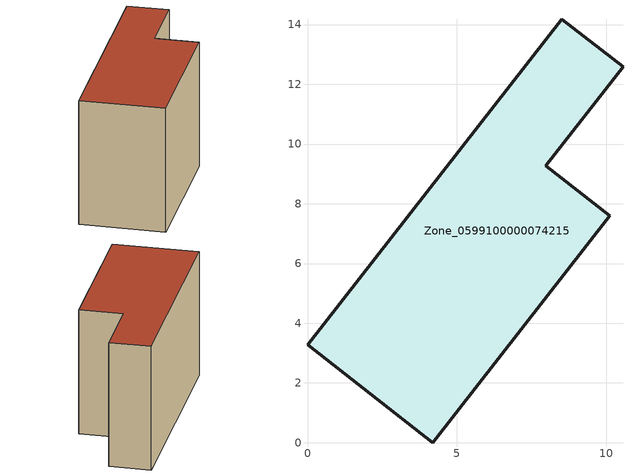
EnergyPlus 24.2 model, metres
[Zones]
Zone_0599100000074215
 floor ground (C_G): 0,3.28 8.52,14.18 10.56,12.58 7.98,9.27 10.12,7.6 4.19,0 z4.04
 wall outside (C_F): 4.19,0 10.12,7.6 7.98,9.27 10.56,12.58 8.52,14.18 0,3.28 4.19,0 z4.04:12.16
 roof outside (C_R): 8.52,14.18 0,3.28 4.19,0 10.12,7.6 7.98,9.27 10.56,12.58 z12.16
[BUILDING]
Pand.0599100000074215: North Axis=0; Terrain=City; Loads Convergence Tolerance Value=0.04; Temperature Convergence Tolerance Value=0.4; Solar Distribution=FullExterior; Maximum Number of Warmup Days=25; Minimum Number of Warmup Days=1
[Site:Location]
Rotterdam.The.Hague.AP_ZH_NLD Design_Conditions: Latitude=51.96; Longitude=4.45; Time Zone=1; Elevation=-4.5
[SITE:GROUNDTEMPERATURE:BUILDINGSURFACE]
18, 18, 18, 18, 18, 18, 18, 18, 18, 18, 18, 18
[MATERIAL] Thermal Absorptance=0.9; Solar Absorptance=0.7; Visible Absorptance=0.7
Name | Roughness | Thickness | Conductivity | Density | Specific Heat
G.TI.1975-1991 | MediumSmooth | 0.15 | 0.288461 | 540 | 1210
F.TI.1975-1991 | Rough | 0.3 | 0.230769 | 1920 | 840
R.TI.1975-1991 | MediumRough | 0.2 | 0.153846 | 1500 | 1000
[CONSTRUCTION]
C_G: G.TI.1975-1991
C_F: F.TI.1975-1991
C_R: R.TI.1975-1991
[ZONE]
Zone_0599100000074215: Type=1; Multiplier=1; Ceiling Height=Autocalculate; Volume=Autocalculate; Floor Area=autocalculate; Part of Total Floor Area=Yes
[ZONEINFILTRATION:DESIGNFLOWRATE]
Infil_Zone_0599100000074215: Zone or ZoneList or Space or SpaceList=Zone_0599100000074215; Schedule=AlwaysOn; Design Flow Rate Calculation Method=Flow/Area; Flow Rate per Floor Area=0.003; Constant Term Coefficient=1; Temperature Term Coefficient=0; Velocity Term Coefficient=0; Velocity Squared Term Coefficient=0
[HVACTEMPLATE:ZONE:IDEALLOADSAIRSYSTEM]
Zone_0599100000074215: Maximum Heating Supply Air Temperature=50; Minimum Cooling Supply Air Temperature=13; Maximum Heating Supply Air Humidity Ratio=0.0156; Minimum Cooling Supply Air Humidity Ratio=0.0077; Heating Limit=NoLimit; Cooling Limit=NoLimit; Dehumidification Control Type=ConstantSensibleHeatRatio; Cooling Sensible Heat Ratio=0.7; Dehumidification Setpoint=60; Humidification Control Type=None; Humidification Setpoint=30; Outdoor Air Method=None; Outdoor Air Flow Rate per Person=0.00944; Outdoor Air Flow Rate per Zone Floor Area=0; Outdoor Air Flow Rate per Zone=0; Demand Controlled Ventilation Type=None; Outdoor Air Economizer Type=NoEconomizer; Heat Recovery Type=None; Sensible Heat Recovery Effectiveness=0.7; Latent Heat Recovery Effectiveness=0.65
[ZONECONTROL:THERMOSTAT]
ThermostatControl_Zone_0599100000074215: Zone or ZoneList=Zone_0599100000074215; Control Type Schedule=DualSetpointControlType; Control 1=Thermostat_Zone_0599100000074215; Temperature Difference Between Cutout And Setpoint=0
[THERMOSTATSETPOINT:DUALSETPOINT]
Thermostat_Zone_0599100000074215: Heating Setpoint Temperature Schedule=HeatingSetpoint_Zone_0599100000074215; Cooling Setpoint Temperature Schedule=CoolingSetpoint_Zone_0599100000074215
[SCHEDULE:COMPACT]
HeatingSetpoint_Zone_0599100000074215: Through: 12/31, For: AllDays, Until: 24:00, 21
CoolingSetpoint_Zone_0599100000074215: Through: 12/31, For: AllDays, Until: 24:00, 24
DualSetpointControlType: Through: 12/31, For: AllDays, Until: 24:00, 4
AlwaysOn: Through: 12/31, For: AllDays, Until: 24:00, 1
